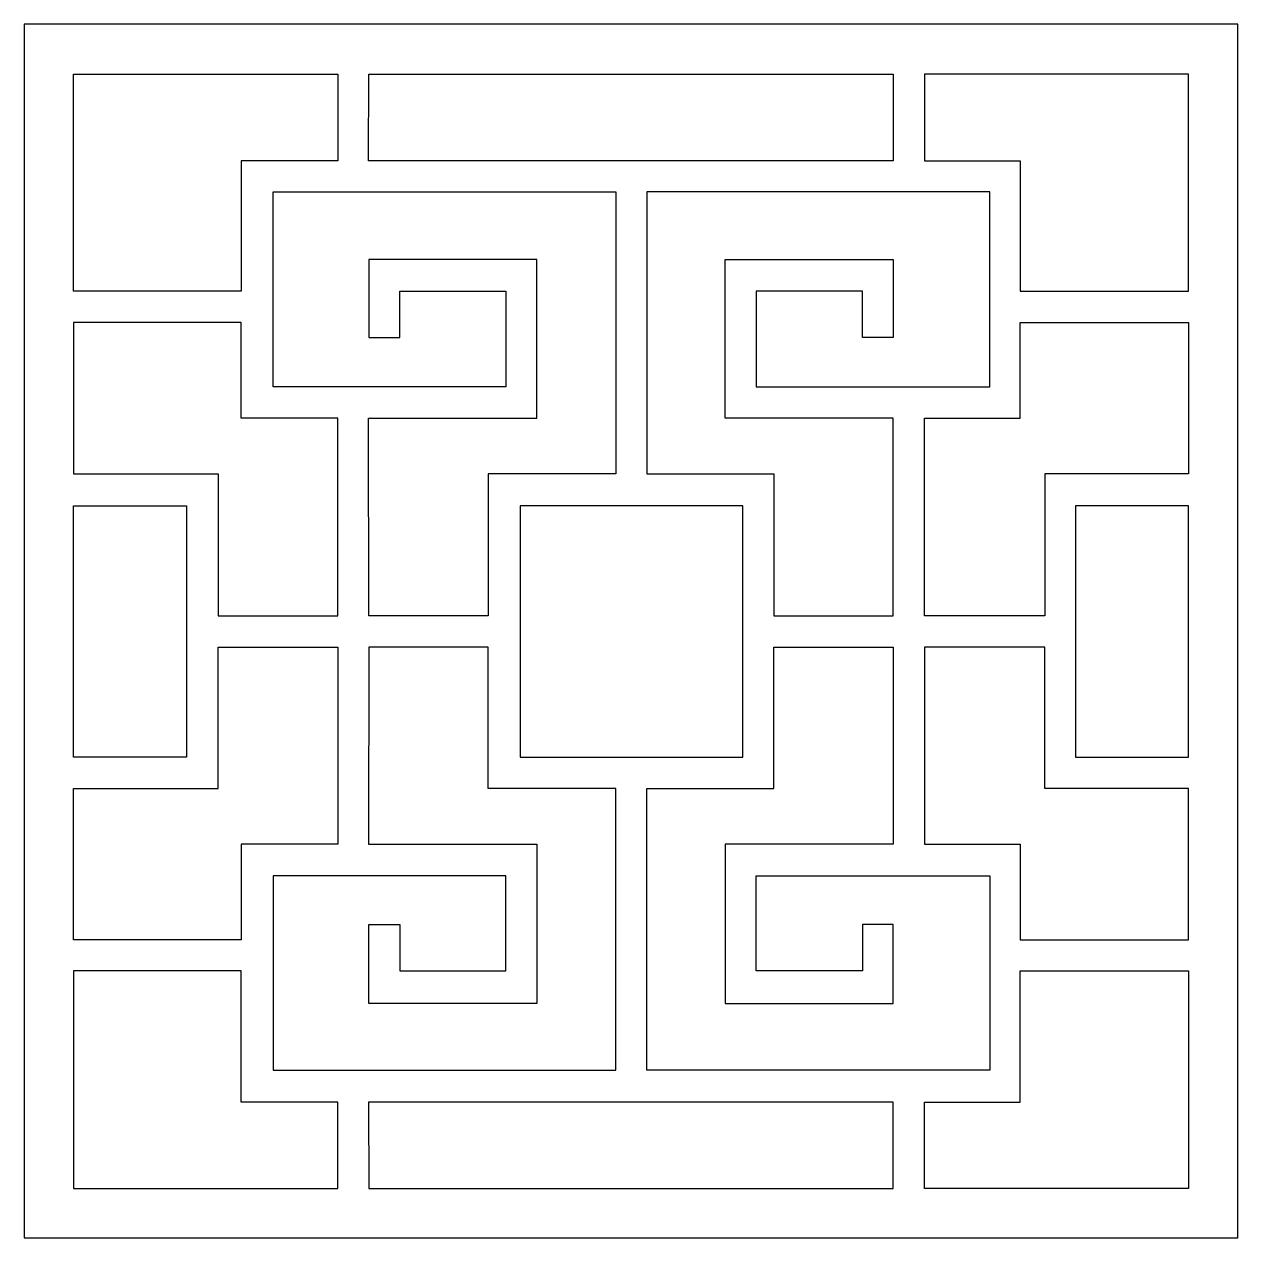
# Model space of a CAD drawing. Header units: centimetres. Extents: x -27 to -18.18, y -9 to -0.18.
import ezdxf

# ---------------------------------------------------------------- set-up
doc = ezdxf.new("R2010")
doc.units = ezdxf.units.CM
doc.header["$MEASUREMENT"] = 0
doc.layers.add('layer 1', color=7, linetype='Continuous')

msp = doc.modelspace()

# ---------------------------------------------------------------- linework, layer by layer
at = {"layer": 'layer 1', "color": 250, "lineweight": 30}
for points, knots in [([(-26.99913, -0.17721), (-26.99913, -0.17721), (-18.17616, -0.17721), (-18.17616, -0.17721), (-18.17616, -0.17721), (-18.17616, -0.17721), (-18.17616, -9.00021), (-18.17616, -9.00021), (-18.17616, -9.00021), (-18.17616, -9.00021), (-26.99913, -9.00021), (-26.99913, -9.00021), (-26.99913, -9.00021), (-26.99913, -9.00021), (-26.99913, -0.17721), (-26.99913, -0.17721)], [0, 0, 0, 0, 0.2, 0.2, 0.2, 0.2, 0.4, 0.4, 0.4, 0.4, 0.6, 0.6, 0.6, 0.6, 1, 1, 1, 1]), ([(-24.71889, -0.54006), (-24.71889, -0.54006), (-26.6401, -0.54006), (-26.6401, -0.54006), (-26.6401, -0.54006), (-26.6401, -0.54006), (-26.6401, -2.11751), (-26.6401, -2.11751), (-26.6401, -2.11751), (-26.6401, -2.11751), (-25.42169, -2.11751), (-25.42169, -2.11751), (-25.42169, -2.11751), (-25.42169, -2.11751), (-25.42169, -1.17028), (-25.42169, -1.17028), (-25.42169, -1.17028), (-25.42169, -1.17028), (-24.71889, -1.17028), (-24.71889, -1.17028), (-24.71889, -1.17028), (-24.71889, -1.17028), (-24.71889, -0.54006), (-24.71889, -0.54006)], [0, 0, 0, 0, 0.1428571, 0.1428571, 0.1428571, 0.1428571, 0.2857143, 0.2857143, 0.2857143, 0.2857143, 0.4285714, 0.4285714, 0.4285714, 0.4285714, 0.5714286, 0.5714286, 0.5714286, 0.5714286, 0.7142857, 0.7142857, 0.7142857, 0.7142857, 1, 1, 1, 1]), ([(-22.47307, -0.54006), (-22.47307, -0.54006), (-24.49356, -0.54006), (-24.49356, -0.54006), (-24.49356, -0.54006), (-24.49356, -0.54006), (-24.49738, -1.17028), (-24.49738, -1.17028), (-24.49738, -1.17028), (-24.49738, -1.17028), (-22.47307, -1.17028), (-22.47307, -1.17028), (-22.47307, -1.17028), (-22.47307, -1.17028), (-20.68172, -1.17028), (-20.68172, -1.17028), (-20.68172, -1.17028), (-20.68172, -1.17028), (-20.68172, -0.54006), (-20.68172, -0.54006), (-20.68172, -0.54006), (-20.68172, -0.54006), (-22.47307, -0.54006), (-22.47307, -0.54006)], [0, 0, 0, 0, 0.1428571, 0.1428571, 0.1428571, 0.1428571, 0.2857143, 0.2857143, 0.2857143, 0.2857143, 0.4285714, 0.4285714, 0.4285714, 0.4285714, 0.5714286, 0.5714286, 0.5714286, 0.5714286, 0.7142857, 0.7142857, 0.7142857, 0.7142857, 1, 1, 1, 1]), ([(-20.45256, -0.54006), (-20.45256, -0.54006), (-18.53517, -0.54006), (-18.53517, -0.54006), (-18.53517, -0.54006), (-18.53517, -0.54006), (-18.53517, -2.11751), (-18.53517, -2.11751), (-18.53517, -2.11751), (-18.53517, -2.11751), (-19.7574, -2.11751), (-19.7574, -2.11751), (-19.7574, -2.11751), (-19.7574, -2.11751), (-19.7574, -1.17028), (-19.7574, -1.17028), (-19.7574, -1.17028), (-19.7574, -1.17028), (-20.45256, -1.17028), (-20.45256, -1.17028), (-20.45256, -1.17028), (-20.45256, -1.17028), (-20.45256, -0.54006), (-20.45256, -0.54006)], [0, 0, 0, 0, 0.1428571, 0.1428571, 0.1428571, 0.1428571, 0.2857143, 0.2857143, 0.2857143, 0.2857143, 0.4285714, 0.4285714, 0.4285714, 0.4285714, 0.5714286, 0.5714286, 0.5714286, 0.5714286, 0.7142857, 0.7142857, 0.7142857, 0.7142857, 1, 1, 1, 1]), ([(-24.26822, -2.45362), (-24.26822, -2.45362), (-24.49356, -2.45362), (-24.49356, -2.45362), (-24.49356, -2.45362), (-24.49356, -2.45362), (-24.49356, -1.88834), (-24.49356, -1.88834), (-24.49356, -1.88834), (-24.49356, -1.88834), (-23.27134, -1.88834), (-23.27134, -1.88834), (-23.27134, -1.88834), (-23.27134, -1.88834), (-23.27134, -3.04182), (-23.27134, -3.04182), (-23.27134, -3.04182), (-23.27134, -3.04182), (-24.49738, -3.04182), (-24.49738, -3.04182), (-24.49738, -3.04182), (-24.49738, -3.04182), (-24.49356, -4.47794), (-24.49356, -4.47794), (-24.49356, -4.47794), (-24.49356, -4.47794), (-23.62655, -4.47794), (-23.62655, -4.47794), (-23.62655, -4.47794), (-23.62655, -4.47794), (-23.62655, -3.44668), (-23.62655, -3.44668), (-23.62655, -3.44668), (-23.62655, -3.44668), (-22.6984, -3.44668), (-22.6984, -3.44668), (-22.6984, -3.44668), (-22.6984, -3.44668), (-22.6984, -1.39562), (-22.6984, -1.39562), (-22.6984, -1.39562), (-22.6984, -1.39562), (-25.18869, -1.39562), (-25.18869, -1.39562), (-25.18869, -1.39562), (-25.18869, -1.39562), (-25.18869, -2.81265), (-25.18869, -2.81265), (-25.18869, -2.81265), (-25.18869, -2.81265), (-24.49356, -2.81265), (-24.49356, -2.81265), (-24.49356, -2.81265), (-24.49356, -2.81265), (-23.49669, -2.81265), (-23.49669, -2.81265), (-23.49669, -2.81265), (-23.49669, -2.81265), (-23.49669, -2.11751), (-23.49669, -2.11751), (-23.49669, -2.11751), (-23.49669, -2.11751), (-24.26822, -2.11751), (-24.26822, -2.11751), (-24.26822, -2.11751), (-24.26822, -2.11751), (-24.26822, -2.45362), (-24.26822, -2.45362)], [0, 0, 0, 0, 0.0555556, 0.0555556, 0.0555556, 0.0555556, 0.1111111, 0.1111111, 0.1111111, 0.1111111, 0.1666667, 0.1666667, 0.1666667, 0.1666667, 0.2222222, 0.2222222, 0.2222222, 0.2222222, 0.2777778, 0.2777778, 0.2777778, 0.2777778, 0.3333333, 0.3333333, 0.3333333, 0.3333333, 0.3888889, 0.3888889, 0.3888889, 0.3888889, 0.4444444, 0.4444444, 0.4444444, 0.4444444, 0.5, 0.5, 0.5, 0.5, 0.5555556, 0.5555556, 0.5555556, 0.5555556, 0.6111111, 0.6111111, 0.6111111, 0.6111111, 0.6666667, 0.6666667, 0.6666667, 0.6666667, 0.7222222, 0.7222222, 0.7222222, 0.7222222, 0.7777778, 0.7777778, 0.7777778, 0.7777778, 0.8333333, 0.8333333, 0.8333333, 0.8333333, 0.8888889, 0.8888889, 0.8888889, 0.8888889, 1, 1, 1, 1]), ([(-20.90325, -2.45362), (-20.90325, -2.45362), (-20.68172, -2.45362), (-20.68172, -2.45362), (-20.68172, -2.45362), (-20.68172, -2.45362), (-20.68172, -1.88834), (-20.68172, -1.88834), (-20.68172, -1.88834), (-20.68172, -1.88834), (-21.90397, -1.88834), (-21.90397, -1.88834), (-21.90397, -1.88834), (-21.90397, -1.88834), (-21.90397, -3.04182), (-21.90397, -3.04182), (-21.90397, -3.04182), (-21.90397, -3.04182), (-20.68172, -3.04182), (-20.68172, -3.04182), (-20.68172, -3.04182), (-20.68172, -3.04182), (-20.68172, -4.47794), (-20.68172, -4.47794), (-20.68172, -4.47794), (-20.68172, -4.47794), (-21.54875, -4.47794), (-21.54875, -4.47794), (-21.54875, -4.47794), (-21.54875, -4.47794), (-21.54875, -3.44668), (-21.54875, -3.44668), (-21.54875, -3.44668), (-21.54875, -3.44668), (-22.47307, -3.44668), (-22.47307, -3.44668), (-22.47307, -3.44668), (-22.47307, -3.44668), (-22.47307, -1.39562), (-22.47307, -1.39562), (-22.47307, -1.39562), (-22.47307, -1.39562), (-19.97893, -1.39562), (-19.97893, -1.39562), (-19.97893, -1.39562), (-19.97893, -1.39562), (-19.97893, -2.81265), (-19.97893, -2.81265), (-19.97893, -2.81265), (-19.97893, -2.81265), (-20.68172, -2.81265), (-20.68172, -2.81265), (-20.68172, -2.81265), (-20.68172, -2.81265), (-21.67862, -2.81265), (-21.67862, -2.81265), (-21.67862, -2.81265), (-21.67862, -2.81265), (-21.67862, -2.11751), (-21.67862, -2.11751), (-21.67862, -2.11751), (-21.67862, -2.11751), (-20.90325, -2.11751), (-20.90325, -2.11751), (-20.90325, -2.11751), (-20.90325, -2.11751), (-20.90325, -2.45362), (-20.90325, -2.45362)], [0, 0, 0, 0, 0.0555556, 0.0555556, 0.0555556, 0.0555556, 0.1111111, 0.1111111, 0.1111111, 0.1111111, 0.1666667, 0.1666667, 0.1666667, 0.1666667, 0.2222222, 0.2222222, 0.2222222, 0.2222222, 0.2777778, 0.2777778, 0.2777778, 0.2777778, 0.3333333, 0.3333333, 0.3333333, 0.3333333, 0.3888889, 0.3888889, 0.3888889, 0.3888889, 0.4444444, 0.4444444, 0.4444444, 0.4444444, 0.5, 0.5, 0.5, 0.5, 0.5555556, 0.5555556, 0.5555556, 0.5555556, 0.6111111, 0.6111111, 0.6111111, 0.6111111, 0.6666667, 0.6666667, 0.6666667, 0.6666667, 0.7222222, 0.7222222, 0.7222222, 0.7222222, 0.7777778, 0.7777778, 0.7777778, 0.7777778, 0.8333333, 0.8333333, 0.8333333, 0.8333333, 0.8888889, 0.8888889, 0.8888889, 0.8888889, 1, 1, 1, 1]), ([(-25.42169, -2.34667), (-25.42169, -2.34667), (-25.42169, -3.04182), (-25.42169, -3.04182), (-25.42169, -3.04182), (-25.42169, -3.04182), (-24.71889, -3.04182), (-24.71889, -3.04182), (-24.71889, -3.04182), (-24.71889, -3.04182), (-24.71889, -4.47794), (-24.71889, -4.47794), (-24.71889, -4.47794), (-24.71889, -4.47794), (-25.58975, -4.47794), (-25.58975, -4.47794), (-25.58975, -4.47794), (-25.58975, -4.47794), (-25.58975, -3.44668), (-25.58975, -3.44668), (-25.58975, -3.44668), (-25.58975, -3.44668), (-26.6401, -3.44668), (-26.6401, -3.44668), (-26.6401, -3.44668), (-26.6401, -3.44668), (-26.6401, -2.34667), (-26.6401, -2.34667), (-26.6401, -2.34667), (-26.6401, -2.34667), (-25.42169, -2.34667), (-25.42169, -2.34667)], [0, 0, 0, 0, 0.1111111, 0.1111111, 0.1111111, 0.1111111, 0.2222222, 0.2222222, 0.2222222, 0.2222222, 0.3333333, 0.3333333, 0.3333333, 0.3333333, 0.4444444, 0.4444444, 0.4444444, 0.4444444, 0.5555556, 0.5555556, 0.5555556, 0.5555556, 0.6666667, 0.6666667, 0.6666667, 0.6666667, 0.7777778, 0.7777778, 0.7777778, 0.7777778, 1, 1, 1, 1]), ([(-19.7574, -2.34667), (-19.7574, -2.34667), (-19.7574, -3.04182), (-19.7574, -3.04182), (-19.7574, -3.04182), (-19.7574, -3.04182), (-20.45256, -3.04182), (-20.45256, -3.04182), (-20.45256, -3.04182), (-20.45256, -3.04182), (-20.45256, -4.47794), (-20.45256, -4.47794), (-20.45256, -4.47794), (-20.45256, -4.47794), (-19.5779, -4.47794), (-19.5779, -4.47794), (-19.5779, -4.47794), (-19.5779, -4.47794), (-19.5779, -3.44668), (-19.5779, -3.44668), (-19.5779, -3.44668), (-19.5779, -3.44668), (-18.53517, -3.44668), (-18.53517, -3.44668), (-18.53517, -3.44668), (-18.53517, -3.44668), (-18.53517, -2.34667), (-18.53517, -2.34667), (-18.53517, -2.34667), (-18.53517, -2.34667), (-19.7574, -2.34667), (-19.7574, -2.34667)], [0, 0, 0, 0, 0.1111111, 0.1111111, 0.1111111, 0.1111111, 0.2222222, 0.2222222, 0.2222222, 0.2222222, 0.3333333, 0.3333333, 0.3333333, 0.3333333, 0.4444444, 0.4444444, 0.4444444, 0.4444444, 0.5555556, 0.5555556, 0.5555556, 0.5555556, 0.6666667, 0.6666667, 0.6666667, 0.6666667, 0.7777778, 0.7777778, 0.7777778, 0.7777778, 1, 1, 1, 1]), ([(-26.6401, -3.67967), (-26.6401, -3.67967), (-26.6401, -4.70711), (-26.6401, -4.70711), (-26.6401, -4.70711), (-26.6401, -4.70711), (-26.6401, -5.50538), (-26.6401, -5.50538), (-26.6401, -5.50538), (-26.6401, -5.50538), (-25.81892, -5.50538), (-25.81892, -5.50538), (-25.81892, -5.50538), (-25.81892, -5.50538), (-25.81892, -4.70711), (-25.81892, -4.70711), (-25.81892, -4.70711), (-25.81892, -4.70711), (-25.81892, -3.67967), (-25.81892, -3.67967), (-25.81892, -3.67967), (-25.81892, -3.67967), (-26.6401, -3.67967), (-26.6401, -3.67967)], [0, 0, 0, 0, 0.1428571, 0.1428571, 0.1428571, 0.1428571, 0.2857143, 0.2857143, 0.2857143, 0.2857143, 0.4285714, 0.4285714, 0.4285714, 0.4285714, 0.5714286, 0.5714286, 0.5714286, 0.5714286, 0.7142857, 0.7142857, 0.7142857, 0.7142857, 1, 1, 1, 1]), ([(-21.77409, -3.67967), (-21.77409, -3.67967), (-21.77409, -5.50538), (-21.77409, -5.50538), (-21.77409, -5.50538), (-21.77409, -5.50538), (-23.39356, -5.50538), (-23.39356, -5.50538), (-23.39356, -5.50538), (-23.39356, -5.50538), (-23.39356, -4.70711), (-23.39356, -4.70711), (-23.39356, -4.70711), (-23.39356, -4.70711), (-23.39356, -3.67967), (-23.39356, -3.67967), (-23.39356, -3.67967), (-23.39356, -3.67967), (-21.77409, -3.67967), (-21.77409, -3.67967)], [0, 0, 0, 0, 0.1666667, 0.1666667, 0.1666667, 0.1666667, 0.3333333, 0.3333333, 0.3333333, 0.3333333, 0.5, 0.5, 0.5, 0.5, 0.6666667, 0.6666667, 0.6666667, 0.6666667, 1, 1, 1, 1]), ([(-18.53517, -3.67967), (-18.53517, -3.67967), (-18.53517, -4.70711), (-18.53517, -4.70711), (-18.53517, -4.70711), (-18.53517, -4.70711), (-18.53517, -5.50538), (-18.53517, -5.50538), (-18.53517, -5.50538), (-18.53517, -5.50538), (-19.35636, -5.50538), (-19.35636, -5.50538), (-19.35636, -5.50538), (-19.35636, -5.50538), (-19.35636, -4.70711), (-19.35636, -4.70711), (-19.35636, -4.70711), (-19.35636, -4.70711), (-19.35636, -3.67967), (-19.35636, -3.67967), (-19.35636, -3.67967), (-19.35636, -3.67967), (-18.53517, -3.67967), (-18.53517, -3.67967)], [0, 0, 0, 0, 0.1428571, 0.1428571, 0.1428571, 0.1428571, 0.2857143, 0.2857143, 0.2857143, 0.2857143, 0.4285714, 0.4285714, 0.4285714, 0.4285714, 0.5714286, 0.5714286, 0.5714286, 0.5714286, 0.7142857, 0.7142857, 0.7142857, 0.7142857, 1, 1, 1, 1]), ([(-25.42169, -6.83456), (-25.42169, -6.83456), (-25.42169, -6.13942), (-25.42169, -6.13942), (-25.42169, -6.13942), (-25.42169, -6.13942), (-24.71889, -6.13942), (-24.71889, -6.13942), (-24.71889, -6.13942), (-24.71889, -6.13942), (-24.71889, -4.70711), (-24.71889, -4.70711), (-24.71889, -4.70711), (-24.71889, -4.70711), (-25.58975, -4.70711), (-25.58975, -4.70711), (-25.58975, -4.70711), (-25.58975, -4.70711), (-25.58975, -5.73455), (-25.58975, -5.73455), (-25.58975, -5.73455), (-25.58975, -5.73455), (-26.6401, -5.73455), (-26.6401, -5.73455), (-26.6401, -5.73455), (-26.6401, -5.73455), (-26.6401, -6.83456), (-26.6401, -6.83456), (-26.6401, -6.83456), (-26.6401, -6.83456), (-25.42169, -6.83456), (-25.42169, -6.83456)], [0, 0, 0, 0, 0.1111111, 0.1111111, 0.1111111, 0.1111111, 0.2222222, 0.2222222, 0.2222222, 0.2222222, 0.3333333, 0.3333333, 0.3333333, 0.3333333, 0.4444444, 0.4444444, 0.4444444, 0.4444444, 0.5555556, 0.5555556, 0.5555556, 0.5555556, 0.6666667, 0.6666667, 0.6666667, 0.6666667, 0.7777778, 0.7777778, 0.7777778, 0.7777778, 1, 1, 1, 1]), ([(-24.26822, -6.7238), (-24.26822, -6.7238), (-24.49356, -6.7238), (-24.49356, -6.7238), (-24.49356, -6.7238), (-24.49356, -6.7238), (-24.49356, -7.29672), (-24.49356, -7.29672), (-24.49356, -7.29672), (-24.49356, -7.29672), (-23.27134, -7.29672), (-23.27134, -7.29672), (-23.27134, -7.29672), (-23.27134, -7.29672), (-23.27134, -6.13942), (-23.27134, -6.13942), (-23.27134, -6.13942), (-23.27134, -6.13942), (-24.49738, -6.13942), (-24.49738, -6.13942), (-24.49738, -6.13942), (-24.49738, -6.13942), (-24.49356, -4.70711), (-24.49356, -4.70711), (-24.49356, -4.70711), (-24.49356, -4.70711), (-23.62655, -4.70711), (-23.62655, -4.70711), (-23.62655, -4.70711), (-23.62655, -4.70711), (-23.62655, -5.73455), (-23.62655, -5.73455), (-23.62655, -5.73455), (-23.62655, -5.73455), (-22.6984, -5.73455), (-22.6984, -5.73455), (-22.6984, -5.73455), (-22.6984, -5.73455), (-22.6984, -7.78179), (-22.6984, -7.78179), (-22.6984, -7.78179), (-22.6984, -7.78179), (-25.18869, -7.78179), (-25.18869, -7.78179), (-25.18869, -7.78179), (-25.18869, -7.78179), (-25.18869, -6.36859), (-25.18869, -6.36859), (-25.18869, -6.36859), (-25.18869, -6.36859), (-24.49356, -6.36859), (-24.49356, -6.36859), (-24.49356, -6.36859), (-24.49356, -6.36859), (-23.49669, -6.36859), (-23.49669, -6.36859), (-23.49669, -6.36859), (-23.49669, -6.36859), (-23.49669, -7.05991), (-23.49669, -7.05991), (-23.49669, -7.05991), (-23.49669, -7.05991), (-24.26822, -7.05991), (-24.26822, -7.05991), (-24.26822, -7.05991), (-24.26822, -7.05991), (-24.26822, -6.7238), (-24.26822, -6.7238)], [0, 0, 0, 0, 0.0555556, 0.0555556, 0.0555556, 0.0555556, 0.1111111, 0.1111111, 0.1111111, 0.1111111, 0.1666667, 0.1666667, 0.1666667, 0.1666667, 0.2222222, 0.2222222, 0.2222222, 0.2222222, 0.2777778, 0.2777778, 0.2777778, 0.2777778, 0.3333333, 0.3333333, 0.3333333, 0.3333333, 0.3888889, 0.3888889, 0.3888889, 0.3888889, 0.4444444, 0.4444444, 0.4444444, 0.4444444, 0.5, 0.5, 0.5, 0.5, 0.5555556, 0.5555556, 0.5555556, 0.5555556, 0.6111111, 0.6111111, 0.6111111, 0.6111111, 0.6666667, 0.6666667, 0.6666667, 0.6666667, 0.7222222, 0.7222222, 0.7222222, 0.7222222, 0.7777778, 0.7777778, 0.7777778, 0.7777778, 0.8333333, 0.8333333, 0.8333333, 0.8333333, 0.8888889, 0.8888889, 0.8888889, 0.8888889, 1, 1, 1, 1]), ([(-20.90325, -6.7238), (-20.90325, -6.7238), (-20.68172, -6.7238), (-20.68172, -6.7238), (-20.68172, -6.7238), (-20.68172, -6.7238), (-20.68172, -7.29672), (-20.68172, -7.29672), (-20.68172, -7.29672), (-20.68172, -7.29672), (-21.90397, -7.29672), (-21.90397, -7.29672), (-21.90397, -7.29672), (-21.90397, -7.29672), (-21.90397, -6.13942), (-21.90397, -6.13942), (-21.90397, -6.13942), (-21.90397, -6.13942), (-20.68172, -6.13942), (-20.68172, -6.13942), (-20.68172, -6.13942), (-20.68172, -6.13942), (-20.68172, -4.70711), (-20.68172, -4.70711), (-20.68172, -4.70711), (-20.68172, -4.70711), (-21.54875, -4.70711), (-21.54875, -4.70711), (-21.54875, -4.70711), (-21.54875, -4.70711), (-21.54875, -5.73455), (-21.54875, -5.73455), (-21.54875, -5.73455), (-21.54875, -5.73455), (-22.47307, -5.73455), (-22.47307, -5.73455), (-22.47307, -5.73455), (-22.47307, -5.73455), (-22.47307, -7.78179), (-22.47307, -7.78179), (-22.47307, -7.78179), (-22.47307, -7.78179), (-19.97893, -7.78179), (-19.97893, -7.78179), (-19.97893, -7.78179), (-19.97893, -7.78179), (-19.97893, -6.36859), (-19.97893, -6.36859), (-19.97893, -6.36859), (-19.97893, -6.36859), (-20.68172, -6.36859), (-20.68172, -6.36859), (-20.68172, -6.36859), (-20.68172, -6.36859), (-21.67862, -6.36859), (-21.67862, -6.36859), (-21.67862, -6.36859), (-21.67862, -6.36859), (-21.67862, -7.05991), (-21.67862, -7.05991), (-21.67862, -7.05991), (-21.67862, -7.05991), (-20.90325, -7.05991), (-20.90325, -7.05991), (-20.90325, -7.05991), (-20.90325, -7.05991), (-20.90325, -6.7238), (-20.90325, -6.7238)], [0, 0, 0, 0, 0.0555556, 0.0555556, 0.0555556, 0.0555556, 0.1111111, 0.1111111, 0.1111111, 0.1111111, 0.1666667, 0.1666667, 0.1666667, 0.1666667, 0.2222222, 0.2222222, 0.2222222, 0.2222222, 0.2777778, 0.2777778, 0.2777778, 0.2777778, 0.3333333, 0.3333333, 0.3333333, 0.3333333, 0.3888889, 0.3888889, 0.3888889, 0.3888889, 0.4444444, 0.4444444, 0.4444444, 0.4444444, 0.5, 0.5, 0.5, 0.5, 0.5555556, 0.5555556, 0.5555556, 0.5555556, 0.6111111, 0.6111111, 0.6111111, 0.6111111, 0.6666667, 0.6666667, 0.6666667, 0.6666667, 0.7222222, 0.7222222, 0.7222222, 0.7222222, 0.7777778, 0.7777778, 0.7777778, 0.7777778, 0.8333333, 0.8333333, 0.8333333, 0.8333333, 0.8888889, 0.8888889, 0.8888889, 0.8888889, 1, 1, 1, 1]), ([(-19.7574, -6.83456), (-19.7574, -6.83456), (-19.7574, -6.13942), (-19.7574, -6.13942), (-19.7574, -6.13942), (-19.7574, -6.13942), (-20.45256, -6.13942), (-20.45256, -6.13942), (-20.45256, -6.13942), (-20.45256, -6.13942), (-20.45256, -4.70711), (-20.45256, -4.70711), (-20.45256, -4.70711), (-20.45256, -4.70711), (-19.5779, -4.70711), (-19.5779, -4.70711), (-19.5779, -4.70711), (-19.5779, -4.70711), (-19.5779, -5.73455), (-19.5779, -5.73455), (-19.5779, -5.73455), (-19.5779, -5.73455), (-18.53517, -5.73455), (-18.53517, -5.73455), (-18.53517, -5.73455), (-18.53517, -5.73455), (-18.53517, -6.83456), (-18.53517, -6.83456), (-18.53517, -6.83456), (-18.53517, -6.83456), (-19.7574, -6.83456), (-19.7574, -6.83456)], [0, 0, 0, 0, 0.1111111, 0.1111111, 0.1111111, 0.1111111, 0.2222222, 0.2222222, 0.2222222, 0.2222222, 0.3333333, 0.3333333, 0.3333333, 0.3333333, 0.4444444, 0.4444444, 0.4444444, 0.4444444, 0.5555556, 0.5555556, 0.5555556, 0.5555556, 0.6666667, 0.6666667, 0.6666667, 0.6666667, 0.7777778, 0.7777778, 0.7777778, 0.7777778, 1, 1, 1, 1]), ([(-24.71889, -8.64118), (-24.71889, -8.64118), (-26.6401, -8.64118), (-26.6401, -8.64118), (-26.6401, -8.64118), (-26.6401, -8.64118), (-26.6401, -7.05991), (-26.6401, -7.05991), (-26.6401, -7.05991), (-26.6401, -7.05991), (-25.42169, -7.05991), (-25.42169, -7.05991), (-25.42169, -7.05991), (-25.42169, -7.05991), (-25.42169, -8.01478), (-25.42169, -8.01478), (-25.42169, -8.01478), (-25.42169, -8.01478), (-24.71889, -8.01478), (-24.71889, -8.01478), (-24.71889, -8.01478), (-24.71889, -8.01478), (-24.71889, -8.64118), (-24.71889, -8.64118)], [0, 0, 0, 0, 0.1428571, 0.1428571, 0.1428571, 0.1428571, 0.2857143, 0.2857143, 0.2857143, 0.2857143, 0.4285714, 0.4285714, 0.4285714, 0.4285714, 0.5714286, 0.5714286, 0.5714286, 0.5714286, 0.7142857, 0.7142857, 0.7142857, 0.7142857, 1, 1, 1, 1]), ([(-20.45256, -8.64118), (-20.45256, -8.64118), (-18.53517, -8.64118), (-18.53517, -8.64118), (-18.53517, -8.64118), (-18.53517, -8.64118), (-18.53517, -7.05991), (-18.53517, -7.05991), (-18.53517, -7.05991), (-18.53517, -7.05991), (-19.7574, -7.05991), (-19.7574, -7.05991), (-19.7574, -7.05991), (-19.7574, -7.05991), (-19.7574, -8.01478), (-19.7574, -8.01478), (-19.7574, -8.01478), (-19.7574, -8.01478), (-20.45256, -8.01478), (-20.45256, -8.01478), (-20.45256, -8.01478), (-20.45256, -8.01478), (-20.45256, -8.64118), (-20.45256, -8.64118)], [0, 0, 0, 0, 0.1428571, 0.1428571, 0.1428571, 0.1428571, 0.2857143, 0.2857143, 0.2857143, 0.2857143, 0.4285714, 0.4285714, 0.4285714, 0.4285714, 0.5714286, 0.5714286, 0.5714286, 0.5714286, 0.7142857, 0.7142857, 0.7142857, 0.7142857, 1, 1, 1, 1]), ([(-22.47307, -8.64118), (-22.47307, -8.64118), (-24.49356, -8.64118), (-24.49356, -8.64118), (-24.49356, -8.64118), (-24.49356, -8.64118), (-24.49738, -8.01478), (-24.49738, -8.01478), (-24.49738, -8.01478), (-24.49738, -8.01478), (-22.47307, -8.01478), (-22.47307, -8.01478), (-22.47307, -8.01478), (-22.47307, -8.01478), (-20.68172, -8.01478), (-20.68172, -8.01478), (-20.68172, -8.01478), (-20.68172, -8.01478), (-20.68172, -8.64118), (-20.68172, -8.64118), (-20.68172, -8.64118), (-20.68172, -8.64118), (-22.47307, -8.64118), (-22.47307, -8.64118)], [0, 0, 0, 0, 0.1428571, 0.1428571, 0.1428571, 0.1428571, 0.2857143, 0.2857143, 0.2857143, 0.2857143, 0.4285714, 0.4285714, 0.4285714, 0.4285714, 0.5714286, 0.5714286, 0.5714286, 0.5714286, 0.7142857, 0.7142857, 0.7142857, 0.7142857, 1, 1, 1, 1])]:
    msp.add_open_spline(points, degree=3, knots=knots, dxfattribs=at)

doc.saveas('drawing.dxf')
